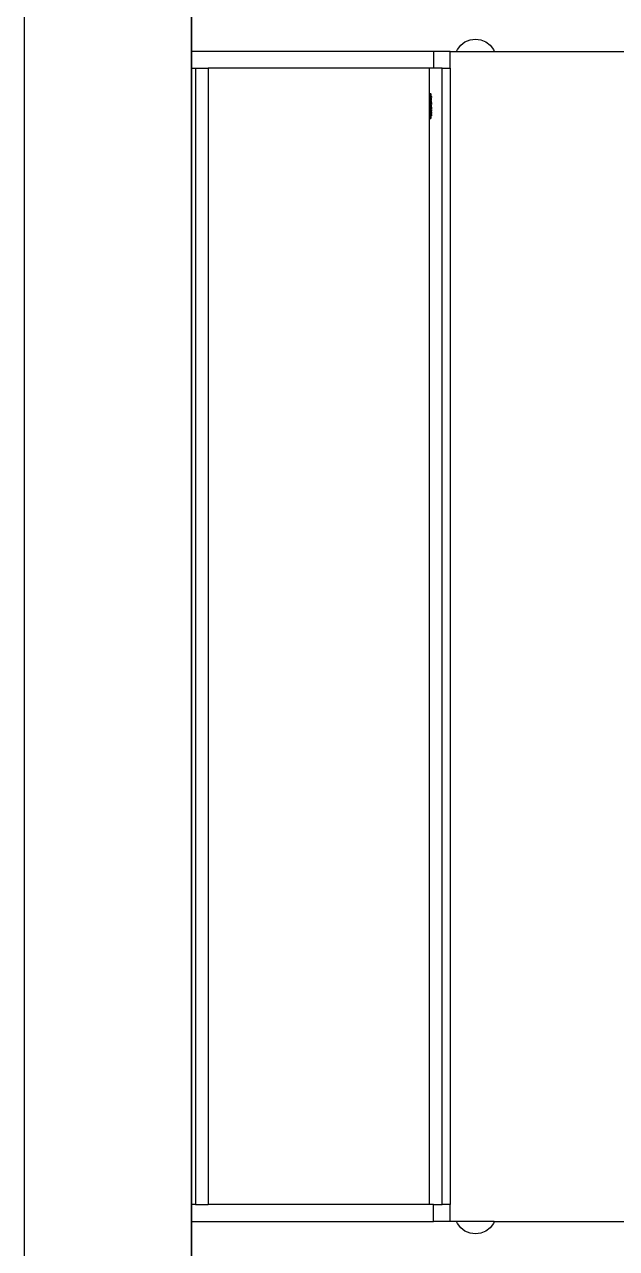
# Model space of a CAD drawing. Header units: millimetres. Extents: x -41292 to 298682, y -22072 to 33155.
# Drawn here: x 25145 to 25854, y 3668 to 5133 of the extents above; entities that cross this region are included whole.
import ezdxf

# ---------------------------------------------------------------- set-up
doc = ezdxf.new("R2010")
doc.units = ezdxf.units.MM
doc.layers.add('벽1', color=2, linetype='Continuous')

# ---------------------------------------------------------------- blocks, each defined once
blk = doc.blocks.new('AHSISHEUD')
for p, q in [((25772, 18908.7), (25772, 24198.7)), ((25972, 22798.7), (25972, 22748.7)), ((26290.4, 22751.2), (26294.4, 22756.3)), ((26294.4, 22756.3), (26299.5, 22760.3)), ((26299.5, 22760.3), (26305.6, 22762.8)), ((26305.6, 22762.8), (26312, 22763.7)), ((26312, 22763.7), (26318.5, 22762.8)), ((26318.5, 22762.8), (26324.5, 22760.3)), ((26324.5, 22760.3), (26329.7, 22756.3)), ((26329.7, 22756.3), (26333.7, 22751.2)), ((26262, 22748.7), (25972, 22748.7)), ((25972, 22748.7), (25972, 22728.7)), ((26262, 22748.7), (26262, 22728.7)), ((26282, 22748.7), (26262, 22748.7)), ((26282, 22748.7), (26289.4, 22748.7)), ((26282, 22728.7), (26282, 22748.7)), ((26289.4, 22748.7), (26290.4, 22751.2)), ((26289.4, 22748.7), (26334.7, 22748.7)), ((26333.7, 22751.2), (26334.7, 22748.7)), ((26334.7, 22748.7), (26939.4, 22748.7)), ((25972, 22728.7), (25977, 22728.7)), ((25972, 22728.7), (25972, 21368.7)), ((25977, 22728.7), (25977, 21368.7)), ((25977, 22728.7), (25992, 22728.7)), ((25992, 22728.7), (25992, 21368.7)), ((26257, 22728.7), (25992, 22728.7)), ((26257, 22698.7), (26257, 22728.7)), ((26262, 22728.7), (26257, 22728.7)), ((26272.1, 22728.7), (26262, 22728.7)), ((26272.1, 22728.7), (26282, 22728.7)), ((26272.1, 21368.7), (26272.1, 22728.7)), ((26282, 22728.7), (26282, 21368.7)), ((26257, 22668.7), (26257, 22698.7)), ((26257, 22698.7), (26258, 22698.7)), ((26258, 22698.7), (26258.5, 22698.7)), ((26258, 22698.2), (26258, 22698.7)), ((26258, 22698.2), (26258.5, 22698.2)), ((26258, 22698.2), (26258, 22695.5)), ((26258, 22695.4), (26258, 22695.5)), ((26258, 22695.5), (26258.5, 22695.5)), ((26258, 22695.5), (26258.5, 22695.5)), ((26258, 22695.5), (26258, 22695.5)), ((26258, 22695.3), (26258, 22695.4)), ((26258, 22695.4), (26258.5, 22695.4)), ((26258, 22695.3), (26258, 22695)), ((26258, 22695.3), (26258.5, 22695.3)), ((26258, 22694.7), (26258, 22695)), ((26258, 22695), (26258.5, 22695)), ((26258, 22694.6), (26258, 22694.7)), ((26258, 22694.7), (26258.5, 22694.6)), ((26258, 22694.6), (26258, 22694.3)), ((26258, 22694.6), (26258.5, 22694.6)), ((26258, 22694.3), (26258, 22694)), ((26258, 22694.3), (26258.5, 22694.3)), ((26258, 22694), (26258, 22693.8)), ((26258, 22694), (26258.5, 22694)), ((26258, 22693.8), (26258, 22693.8)), ((26258, 22693.8), (26258.5, 22693.8)), ((26258, 22693.8), (26258.5, 22693.8)), ((26258, 22693.8), (26258, 22693.7)), ((26258, 22693.7), (26258.5, 22693.7)), ((26258, 22692.8), (26258, 22693.7)), ((26258.5, 22698.2), (26258.5, 22698.7)), ((26258.5, 22698.2), (26258.5, 22695.5)), ((26258.5, 22695.5), (26259.4, 22695.5)), ((26258.5, 22695.5), (26259.4, 22695.5)), ((26258.5, 22695.5), (26258.5, 22695.4)), ((26258.5, 22695.5), (26258.5, 22695.5)), ((26258.5, 22695.4), (26259.4, 22695.4)), ((26258.5, 22695.4), (26258.5, 22695.3)), ((26258.5, 22695.3), (26259.4, 22695.3)), ((26258.5, 22695), (26258.5, 22695.3)), ((26258.5, 22695), (26259.4, 22695)), ((26258.5, 22695), (26258.5, 22694.6)), ((26258.5, 22694.6), (26259.4, 22694.7)), ((26258.5, 22694.6), (26259.4, 22694.6)), ((26258.5, 22694.6), (26258.5, 22694.3)), ((26258.5, 22694.3), (26259.4, 22694.3)), ((26258.5, 22694.3), (26258.5, 22694)), ((26258.5, 22694), (26259.4, 22694)), ((26258.5, 22694), (26258.5, 22693.8)), ((26258.5, 22693.8), (26259.4, 22693.8)), ((26258.5, 22693.8), (26259.4, 22693.8)), ((26258.5, 22693.8), (26258.5, 22693.8)), ((26258.5, 22693.8), (26258.5, 22693.7)), ((26258.5, 22693.7), (26259.4, 22693.7)), ((26258.5, 22693.7), (26258.5, 22692.8)), ((26259.4, 22695.4), (26259.4, 22695.5)), ((26259.4, 22695.5), (26259.4, 22695.5)), ((26259.4, 22695.3), (26259.4, 22695.4)), ((26259.4, 22695), (26259.4, 22695.3)), ((26259.4, 22695), (26259.4, 22694.7)), ((26259.4, 22694.6), (26259.4, 22694.7)), ((26259.4, 22694.6), (26259.4, 22694.3)), ((26259.4, 22694.3), (26259.4, 22694)), ((26259.4, 22694), (26259.4, 22693.8)), ((26259.4, 22693.8), (26259.4, 22693.8)), ((26259.4, 22693.8), (26259.4, 22693.7)), ((26258, 22692.8), (26258, 22691)), ((26258, 22692.8), (26258.5, 22692.8)), ((26258, 22691), (26258.5, 22691)), ((26258, 22690.2), (26258, 22691)), ((26258, 22690.1), (26258, 22690.2)), ((26258, 22690.2), (26258, 22690.2)), ((26258, 22690.2), (26258.5, 22690.2)), ((26258, 22690.2), (26258.5, 22690.2)), ((26258, 22689.9), (26258, 22690.1)), ((26258, 22690.1), (26258.5, 22690.1)), ((26258, 22689.6), (26258, 22689.9)), ((26258, 22689.9), (26258.5, 22689.9)), ((26258, 22689.3), (26258, 22689.6)), ((26258, 22689.6), (26258.5, 22689.6)), ((26258, 22688.8), (26258, 22689.3)), ((26258, 22689.3), (26258.5, 22689.3)), ((26258, 22688.3), (26258, 22688.8)), ((26258, 22688.8), (26258.5, 22688.8)), ((26258, 22688.2), (26258, 22688.3)), ((26258, 22688.3), (26258.5, 22688.3)), ((26258, 22688), (26258, 22688.2)), ((26258, 22688.2), (26258.5, 22688.2)), ((26258, 22687.9), (26258, 22688)), ((26258, 22688), (26258.5, 22688)), ((26258, 22687.8), (26258, 22687.9)), ((26258, 22687.9), (26258.5, 22687.9)), ((26258, 22687.8), (26258, 22687.6)), ((26258, 22687.8), (26258.5, 22687.8)), ((26258, 22687.6), (26258, 22687.5)), ((26258, 22687.6), (26258.5, 22687.6)), ((26258, 22687.5), (26258, 22687.3)), ((26258, 22687.5), (26258.5, 22687.5)), ((26258, 22687.3), (26258, 22687.2)), ((26258, 22687.3), (26258.5, 22687.3)), ((26258, 22687.2), (26258, 22686.7)), ((26258, 22687.2), (26258.5, 22687.2)), ((26258, 22686.7), (26258, 22686.3)), ((26258, 22686.7), (26258.5, 22686.7)), ((26258, 22686.3), (26258, 22685.9)), ((26258, 22686.3), (26258.5, 22686.3)), ((26258, 22685.9), (26258, 22685.7)), ((26258, 22685.9), (26258.5, 22685.9)), ((26258, 22685.7), (26258, 22685.5)), ((26258, 22685.7), (26258.5, 22685.7)), ((26258, 22685.5), (26258, 22685.3)), ((26258, 22685.5), (26258.5, 22685.5)), ((26258, 22685.3), (26258, 22685.3)), ((26258, 22685.3), (26258.5, 22685.3)), ((26258, 22685.3), (26258.5, 22685.3)), ((26258, 22684.8), (26258, 22685.3)), ((26258, 22684.7), (26258, 22684.8)), ((26258, 22684.8), (26258.5, 22684.7)), ((26258, 22684.6), (26258, 22684.7)), ((26258, 22684.7), (26258.5, 22684.7)), ((26258, 22684.4), (26258, 22684.6)), ((26258, 22684.6), (26258.5, 22684.6)), ((26258, 22684.2), (26258, 22684.4)), ((26258, 22684.4), (26258.5, 22684.4)), ((26258, 22683.8), (26258, 22684.2)), ((26258, 22684.2), (26258.5, 22684.2)), ((26258, 22683.4), (26258, 22683.8)), ((26258, 22683.8), (26258.5, 22683.8)), ((26258, 22683.4), (26258, 22682.9)), ((26258, 22683.4), (26258.5, 22683.4)), ((26258, 22682.8), (26258, 22682.9)), ((26258, 22682.9), (26258.5, 22682.9)), ((26258, 22682.6), (26258, 22682.8)), ((26258, 22682.8), (26258.5, 22682.8)), ((26258, 22682.5), (26258, 22682.6)), ((26258, 22682.6), (26258.5, 22682.6)), ((26258, 22682.3), (26258, 22682.5)), ((26258, 22682.5), (26258.5, 22682.5)), ((26258, 22682.3), (26258, 22682.2)), ((26258, 22682.3), (26258.5, 22682.3)), ((26258, 22682.2), (26258, 22682.1)), ((26258, 22682.2), (26258.5, 22682.2)), ((26258, 22682.1), (26258, 22681.9)), ((26258, 22682.1), (26258.5, 22682.1)), ((26258, 22681.9), (26258, 22681.8)), ((26258, 22681.9), (26258.5, 22681.9)), ((26258, 22681.8), (26258, 22681.3)), ((26258, 22681.8), (26258.5, 22681.8)), ((26258, 22681.3), (26258, 22680.8)), ((26258, 22681.3), (26258.5, 22681.3)), ((26258, 22680.8), (26258, 22680.5)), ((26258, 22680.8), (26258.5, 22680.8)), ((26258, 22680.5), (26258, 22680.2)), ((26258, 22680.5), (26258.5, 22680.5)), ((26258, 22680.2), (26258, 22680)), ((26258, 22680.2), (26258.5, 22680.2)), ((26258, 22680), (26258, 22679.9)), ((26258, 22680), (26258.5, 22680)), ((26258, 22679.9), (26258, 22679.9)), ((26258, 22679.9), (26258.5, 22679.9)), ((26258, 22679.9), (26258.5, 22679.9)), ((26258, 22679.1), (26258, 22679.9)), ((26258, 22679.1), (26258, 22678.2)), ((26258, 22679.1), (26258.5, 22679.1)), ((26258, 22677.3), (26258, 22678.2)), ((26258, 22678.2), (26258.5, 22678.2)), ((26258.5, 22692.8), (26259.4, 22692.8)), ((26258.5, 22691), (26258.5, 22692.8)), ((26258.5, 22691), (26259.4, 22691)), ((26258.5, 22691), (26258.5, 22690.2)), ((26258.5, 22690.2), (26259.4, 22690.2)), ((26258.5, 22690.2), (26259.4, 22690.2)), ((26258.5, 22690.2), (26258.5, 22690.1)), ((26258.5, 22690.1), (26259.4, 22690.1)), ((26258.5, 22690.1), (26258.5, 22689.9)), ((26258.5, 22689.9), (26259.4, 22689.9)), ((26258.5, 22689.9), (26258.5, 22689.6)), ((26258.5, 22689.6), (26259.4, 22689.6)), ((26258.5, 22689.6), (26258.5, 22689.3)), ((26258.5, 22689.3), (26259.4, 22689.3)), ((26258.5, 22689.3), (26258.5, 22688.8)), ((26258.5, 22688.8), (26259.4, 22688.8)), ((26258.5, 22688.8), (26258.5, 22688.3)), ((26258.5, 22688.3), (26259.4, 22688.3)), ((26258.5, 22688.3), (26258.5, 22688.2)), ((26258.5, 22688.2), (26259.4, 22688.2)), ((26258.5, 22688.2), (26258.5, 22688)), ((26258.5, 22688), (26259.4, 22688)), ((26258.5, 22688), (26258.5, 22687.9)), ((26258.5, 22687.9), (26259.4, 22687.9)), ((26258.5, 22687.9), (26258.5, 22687.8)), ((26258.5, 22687.8), (26259.4, 22687.8)), ((26258.5, 22687.8), (26258.5, 22687.6)), ((26258.5, 22687.6), (26259.4, 22687.6)), ((26258.5, 22687.6), (26258.5, 22687.5)), ((26258.5, 22687.5), (26259.4, 22687.5)), ((26258.5, 22687.5), (26258.5, 22687.3)), ((26258.5, 22687.3), (26259.4, 22687.3)), ((26258.5, 22687.3), (26258.5, 22687.2)), ((26258.5, 22687.2), (26259.4, 22687.2)), ((26258.5, 22686.7), (26258.5, 22687.2)), ((26258.5, 22686.7), (26259.4, 22686.7)), ((26258.5, 22686.7), (26258.5, 22686.3)), ((26258.5, 22686.3), (26259.4, 22686.3)), ((26258.5, 22686.3), (26258.5, 22685.9)), ((26258.5, 22685.9), (26259.4, 22685.9)), ((26258.5, 22685.9), (26258.5, 22685.7)), ((26258.5, 22685.7), (26259.4, 22685.7)), ((26258.5, 22685.7), (26258.5, 22685.5)), ((26258.5, 22685.5), (26259.4, 22685.5)), ((26258.5, 22685.5), (26258.5, 22685.3)), ((26258.5, 22685.3), (26259.4, 22685.3)), ((26258.5, 22685.3), (26259.4, 22685.3)), ((26258.5, 22684.7), (26258.5, 22685.3)), ((26258.5, 22684.7), (26259.4, 22684.8)), ((26258.5, 22684.7), (26259.4, 22684.7)), ((26258.5, 22684.7), (26258.5, 22684.6)), ((26258.5, 22684.6), (26259.4, 22684.6)), ((26258.5, 22684.6), (26258.5, 22684.4)), ((26258.5, 22684.4), (26259.4, 22684.4)), ((26258.5, 22684.4), (26258.5, 22684.2)), ((26258.5, 22684.2), (26259.4, 22684.2)), ((26258.5, 22684.2), (26258.5, 22683.8)), ((26258.5, 22683.8), (26259.4, 22683.8)), ((26258.5, 22683.8), (26258.5, 22683.4)), ((26258.5, 22683.4), (26259.4, 22683.4)), ((26258.5, 22682.9), (26258.5, 22683.4)), ((26258.5, 22682.9), (26259.4, 22682.9)), ((26258.5, 22682.9), (26258.5, 22682.8)), ((26258.5, 22682.8), (26259.4, 22682.8)), ((26258.5, 22682.8), (26258.5, 22682.6)), ((26258.5, 22682.6), (26259.4, 22682.6)), ((26258.5, 22682.6), (26258.5, 22682.5)), ((26258.5, 22682.5), (26259.4, 22682.5)), ((26258.5, 22682.5), (26258.5, 22682.3)), ((26258.5, 22682.3), (26259.4, 22682.3)), ((26258.5, 22682.3), (26258.5, 22682.2)), ((26258.5, 22682.2), (26259.4, 22682.2)), ((26258.5, 22682.2), (26258.5, 22682.1)), ((26258.5, 22682.1), (26259.4, 22682.1)), ((26258.5, 22682.1), (26258.5, 22681.9)), ((26258.5, 22681.9), (26259.4, 22681.9)), ((26258.5, 22681.9), (26258.5, 22681.8)), ((26258.5, 22681.8), (26259.4, 22681.8)), ((26258.5, 22681.8), (26258.5, 22681.3)), ((26258.5, 22681.3), (26259.4, 22681.3)), ((26258.5, 22681.3), (26258.5, 22680.8)), ((26258.5, 22680.8), (26259.4, 22680.8)), ((26258.5, 22680.8), (26258.5, 22680.5)), ((26258.5, 22680.5), (26259.4, 22680.5)), ((26258.5, 22680.5), (26258.5, 22680.2)), ((26258.5, 22680.2), (26259.4, 22680.2)), ((26258.5, 22680.2), (26258.5, 22680)), ((26258.5, 22680), (26259.4, 22680)), ((26258.5, 22680), (26258.5, 22679.9)), ((26258.5, 22679.9), (26259.4, 22679.9)), ((26258.5, 22679.9), (26259.4, 22679.9)), ((26258.5, 22679.9), (26258.5, 22679.1)), ((26258.5, 22679.1), (26259.4, 22679.1)), ((26258.5, 22678.2), (26258.5, 22679.1)), ((26258.5, 22678.2), (26259.4, 22678.2)), ((26258.5, 22678.2), (26258.5, 22677.3)), ((26259.4, 22691), (26259.4, 22692.8)), ((26259.4, 22690.1), (26259.4, 22690.2)), ((26259.4, 22690.2), (26259.4, 22690.2)), ((26259.4, 22689.9), (26259.4, 22690.1)), ((26259.4, 22689.6), (26259.4, 22689.9)), ((26259.4, 22689.3), (26259.4, 22689.6)), ((26259.4, 22688.8), (26259.4, 22689.3)), ((26259.4, 22688.3), (26259.4, 22688.8)), ((26259.4, 22688.2), (26259.4, 22688.3)), ((26259.4, 22688), (26259.4, 22688.2)), ((26259.4, 22687.9), (26259.4, 22688)), ((26259.4, 22687.8), (26259.4, 22687.9)), ((26259.4, 22687.8), (26259.4, 22687.6)), ((26259.4, 22687.6), (26259.4, 22687.5)), ((26259.4, 22687.5), (26259.4, 22687.3)), ((26259.4, 22687.3), (26259.4, 22687.2)), ((26259.4, 22687.2), (26259.4, 22686.7)), ((26259.4, 22686.7), (26259.4, 22686.3)), ((26259.4, 22686.3), (26259.4, 22685.9)), ((26259.4, 22685.9), (26259.4, 22685.7)), ((26259.4, 22685.7), (26259.4, 22685.5)), ((26259.4, 22685.5), (26259.4, 22685.3)), ((26259.4, 22685.3), (26259.4, 22685.3)), ((26259.4, 22684.7), (26259.4, 22684.8)), ((26259.4, 22684.6), (26259.4, 22684.7)), ((26259.4, 22684.4), (26259.4, 22684.6)), ((26259.4, 22684.2), (26259.4, 22684.4)), ((26259.4, 22683.8), (26259.4, 22684.2)), ((26259.4, 22683.4), (26259.4, 22683.8)), ((26259.4, 22682.9), (26259.4, 22683.4)), ((26259.4, 22682.8), (26259.4, 22682.9)), ((26259.4, 22682.6), (26259.4, 22682.8)), ((26259.4, 22682.5), (26259.4, 22682.6)), ((26259.4, 22682.3), (26259.4, 22682.5)), ((26259.4, 22682.3), (26259.4, 22682.2)), ((26259.4, 22682.2), (26259.4, 22682.1)), ((26259.4, 22682.1), (26259.4, 22681.9)), ((26259.4, 22681.9), (26259.4, 22681.8)), ((26259.4, 22681.8), (26259.4, 22681.3)), ((26259.4, 22681.3), (26259.4, 22680.8)), ((26259.4, 22680.8), (26259.4, 22680.5)), ((26259.4, 22680.5), (26259.4, 22680.2)), ((26259.4, 22680.2), (26259.4, 22680)), ((26259.4, 22680), (26259.4, 22679.9)), ((26259.4, 22679.9), (26259.4, 22679.9)), ((26259.4, 22679.1), (26259.4, 22678.2)), ((26259.4, 22678.2), (26259.4, 22677.3)), ((26257, 22668.7), (26258, 22668.7)), ((26257, 21368.7), (26257, 22668.7)), ((26258, 22677.2), (26258, 22677.3)), ((26258, 22677.3), (26258, 22677.3)), ((26258, 22677.3), (26258.5, 22677.3)), ((26258, 22677.3), (26258.5, 22677.3)), ((26258, 22677), (26258, 22677.2)), ((26258, 22677.2), (26258.5, 22677.2)), ((26258, 22676.7), (26258, 22677)), ((26258, 22677), (26258, 22677)), ((26258, 22677), (26258.5, 22677)), ((26258, 22677), (26258.5, 22677)), ((26258, 22676.6), (26258, 22676.7)), ((26258, 22676.7), (26258.5, 22676.7)), ((26258, 22676.6), (26258.5, 22676.7)), ((26258, 22676.5), (26258, 22676.6)), ((26258, 22676.4), (26258, 22676.5)), ((26258, 22676.5), (26258, 22676.5)), ((26258, 22676.5), (26258.5, 22676.5)), ((26258, 22676.5), (26258.5, 22676.5)), ((26258, 22676.2), (26258, 22676.4)), ((26258, 22676.4), (26258.5, 22676.4)), ((26258, 22676.2), (26258, 22675.8)), ((26258, 22676.2), (26258.5, 22676.2)), ((26258, 22675.8), (26258, 22675.4)), ((26258, 22675.8), (26258.5, 22675.8)), ((26258, 22675.4), (26258, 22675.1)), ((26258, 22675.4), (26258.5, 22675.4)), ((26258, 22675.1), (26258, 22674.8)), ((26258, 22675.1), (26258.5, 22675.1)), ((26258, 22674.6), (26258, 22674.8)), ((26258, 22674.8), (26258.5, 22674.8)), ((26258, 22674.5), (26258, 22674.6)), ((26258, 22674.6), (26258, 22674.6)), ((26258, 22674.6), (26258.5, 22674.6)), ((26258, 22674.6), (26258.5, 22674.6)), ((26258, 22674.3), (26258, 22674.5)), ((26258, 22674.5), (26258.5, 22674.5)), ((26258, 22674.2), (26258, 22674.3)), ((26258, 22674.3), (26258.5, 22674.3)), ((26258, 22674), (26258, 22674.2)), ((26258, 22674.2), (26258.5, 22674.2)), ((26258, 22673.8), (26258, 22674)), ((26258, 22674), (26258.5, 22674)), ((26258, 22673.7), (26258, 22673.8)), ((26258, 22673.8), (26258.5, 22673.8)), ((26258, 22673.7), (26258, 22673.7)), ((26258, 22673.6), (26258, 22673.7)), ((26258, 22673.7), (26258.5, 22673.7)), ((26258, 22673.7), (26258.5, 22673.7)), ((26258, 22673.6), (26258, 22673.1)), ((26258, 22673.6), (26258.5, 22673.6)), ((26258, 22673.1), (26258, 22672.6)), ((26258, 22673.1), (26258.5, 22673.1)), ((26258, 22672.6), (26258, 22672.4)), ((26258, 22672.6), (26258.5, 22672.6)), ((26258, 22672.4), (26258, 22672.2)), ((26258, 22672.4), (26258.5, 22672.4)), ((26258, 22672.2), (26258, 22672.1)), ((26258, 22672.2), (26258.5, 22672.2)), ((26258, 22672.1), (26258, 22672)), ((26258, 22672.1), (26258.5, 22672.1)), ((26258, 22672), (26258, 22671.9)), ((26258, 22672), (26258.5, 22672)), ((26258, 22671.9), (26258.5, 22671.9)), ((26258, 22671.9), (26258, 22669.2)), ((26258, 22669.2), (26258.5, 22669.2)), ((26258, 22668.7), (26258, 22669.2)), ((26258, 22668.7), (26258.5, 22668.7)), ((26258.5, 22677.3), (26259.4, 22677.3)), ((26258.5, 22677.3), (26259.4, 22677.3)), ((26258.5, 22677.3), (26258.5, 22677.2)), ((26258.5, 22677.2), (26259.4, 22677.2)), ((26258.5, 22677.2), (26258.5, 22677)), ((26258.5, 22677), (26259.4, 22677)), ((26258.5, 22677), (26259.4, 22677)), ((26258.5, 22677), (26258.5, 22676.7)), ((26258.5, 22676.7), (26259.4, 22676.7)), ((26258.5, 22676.7), (26259.4, 22676.6)), ((26258.5, 22676.7), (26258.5, 22676.5)), ((26258.5, 22676.5), (26259.4, 22676.5)), ((26258.5, 22676.5), (26259.4, 22676.5)), ((26258.5, 22676.5), (26258.5, 22676.4)), ((26258.5, 22676.5), (26258.5, 22676.5)), ((26258.5, 22676.4), (26259.4, 22676.4)), ((26258.5, 22676.4), (26258.5, 22676.2)), ((26258.5, 22676.2), (26259.4, 22676.2)), ((26258.5, 22676.2), (26258.5, 22675.8)), ((26258.5, 22675.8), (26259.4, 22675.8)), ((26258.5, 22675.8), (26258.5, 22675.4)), ((26258.5, 22675.4), (26259.4, 22675.4)), ((26258.5, 22675.4), (26258.5, 22675.1)), ((26258.5, 22675.1), (26259.4, 22675.1)), ((26258.5, 22674.8), (26258.5, 22675.1)), ((26258.5, 22674.8), (26259.4, 22674.8)), ((26258.5, 22674.8), (26258.5, 22674.6)), ((26258.5, 22674.6), (26259.4, 22674.6)), ((26258.5, 22674.6), (26259.4, 22674.6)), ((26258.5, 22674.6), (26258.5, 22674.5)), ((26258.5, 22674.5), (26259.4, 22674.5)), ((26258.5, 22674.5), (26258.5, 22674.3)), ((26258.5, 22674.3), (26259.4, 22674.3)), ((26258.5, 22674.3), (26258.5, 22674.2)), ((26258.5, 22674.2), (26259.4, 22674.2)), ((26258.5, 22674.2), (26258.5, 22674)), ((26258.5, 22674), (26259.4, 22674)), ((26258.5, 22674), (26258.5, 22673.8)), ((26258.5, 22673.8), (26259.4, 22673.8)), ((26258.5, 22673.8), (26258.5, 22673.7)), ((26258.5, 22673.7), (26259.4, 22673.7)), ((26258.5, 22673.7), (26259.4, 22673.7)), ((26258.5, 22673.7), (26258.5, 22673.7)), ((26258.5, 22673.7), (26258.5, 22673.6)), ((26258.5, 22673.6), (26259.4, 22673.6)), ((26258.5, 22673.6), (26258.5, 22673.1)), ((26258.5, 22673.1), (26259.4, 22673.1)), ((26258.5, 22673.1), (26258.5, 22672.6)), ((26258.5, 22672.6), (26259.4, 22672.6)), ((26258.5, 22672.6), (26258.5, 22672.4)), ((26258.5, 22672.4), (26259.4, 22672.4)), ((26258.5, 22672.4), (26258.5, 22672.2)), ((26258.5, 22672.2), (26259.4, 22672.2)), ((26258.5, 22672.2), (26258.5, 22672.1)), ((26258.5, 22672.1), (26259.4, 22672.1)), ((26258.5, 22672.1), (26258.5, 22672)), ((26258.5, 22672), (26259.4, 22672)), ((26258.5, 22672), (26258.5, 22671.9)), ((26258.5, 22671.9), (26259.4, 22671.9)), ((26258.5, 22671.9), (26258.5, 22669.2)), ((26258.5, 22669.2), (26258.5, 22668.7)), ((26259.4, 22677.2), (26259.4, 22677.3)), ((26259.4, 22677.3), (26259.4, 22677.3)), ((26259.4, 22677), (26259.4, 22677.2)), ((26259.4, 22676.7), (26259.4, 22677)), ((26259.4, 22677), (26259.4, 22677)), ((26259.4, 22676.6), (26259.4, 22676.7)), ((26259.4, 22676.5), (26259.4, 22676.6)), ((26259.4, 22676.4), (26259.4, 22676.5)), ((26259.4, 22676.5), (26259.4, 22676.5)), ((26259.4, 22676.4), (26259.4, 22676.2)), ((26259.4, 22676.2), (26259.4, 22675.8)), ((26259.4, 22675.8), (26259.4, 22675.4)), ((26259.4, 22675.4), (26259.4, 22675.1)), ((26259.4, 22675.1), (26259.4, 22674.8)), ((26259.4, 22674.8), (26259.4, 22674.6)), ((26259.4, 22674.5), (26259.4, 22674.6)), ((26259.4, 22674.6), (26259.4, 22674.6)), ((26259.4, 22674.3), (26259.4, 22674.5)), ((26259.4, 22674.2), (26259.4, 22674.3)), ((26259.4, 22674), (26259.4, 22674.2)), ((26259.4, 22673.8), (26259.4, 22674)), ((26259.4, 22673.7), (26259.4, 22673.8)), ((26259.4, 22673.7), (26259.4, 22673.7)), ((26259.4, 22673.6), (26259.4, 22673.7)), ((26259.4, 22673.6), (26259.4, 22673.1)), ((26259.4, 22673.1), (26259.4, 22672.6)), ((26259.4, 22672.6), (26259.4, 22672.4)), ((26259.4, 22672.4), (26259.4, 22672.2)), ((26259.4, 22672.2), (26259.4, 22672.1)), ((26259.4, 22672.1), (26259.4, 22672)), ((26259.4, 22672), (26259.4, 22671.9)), ((25977, 21368.7), (25972, 21368.7)), ((25972, 21368.7), (25972, 21348.7)), ((25977, 21368.7), (25992, 21368.7)), ((26257, 21368.7), (25992, 21368.7)), ((26262, 21368.7), (26257, 21368.7)), ((26262, 21348.7), (26262, 21368.7)), ((26262, 21368.7), (26272.1, 21368.7)), ((26282, 21368.7), (26272.1, 21368.7)), ((26282, 21348.7), (26282, 21368.7)), ((25972, 21348.7), (26262, 21348.7)), ((25972, 21348.7), (25972, 21293.8)), ((26282, 21348.7), (26262, 21348.7)), ((26289.4, 21348.7), (26282, 21348.7)), ((26290.4, 21346.2), (26289.4, 21348.7)), ((26334.7, 21348.7), (26289.4, 21348.7)), ((26294.4, 21341), (26290.4, 21346.2)), ((26333.7, 21346.2), (26329.7, 21341)), ((26334.7, 21348.7), (26333.7, 21346.2)), ((26334.7, 21348.7), (26939.4, 21348.7)), ((26299.5, 21337), (26294.4, 21341)), ((26305.6, 21334.5), (26299.5, 21337)), ((26312, 21333.7), (26305.6, 21334.5)), ((26318.5, 21334.5), (26312, 21333.7)), ((26324.5, 21337), (26318.5, 21334.5)), ((26329.7, 21341), (26324.5, 21337))]:
    blk.add_line(p, q)

msp = doc.modelspace()

# ---------------------------------------------------------------- linework, layer by layer
at = {"layer": '벽1'}
for p, q in [((25144.67, 1260.58), (25144.67, 6550.58)), ((25344.67, 1460.58), (25344.67, 6350.58))]:
    msp.add_line(p, q, dxfattribs=at)

# ---------------------------------------------------------------- block references
msp.add_blockref('AHSISHEUD', (-627.37, -17648.09))

doc.saveas('drawing.dxf')
